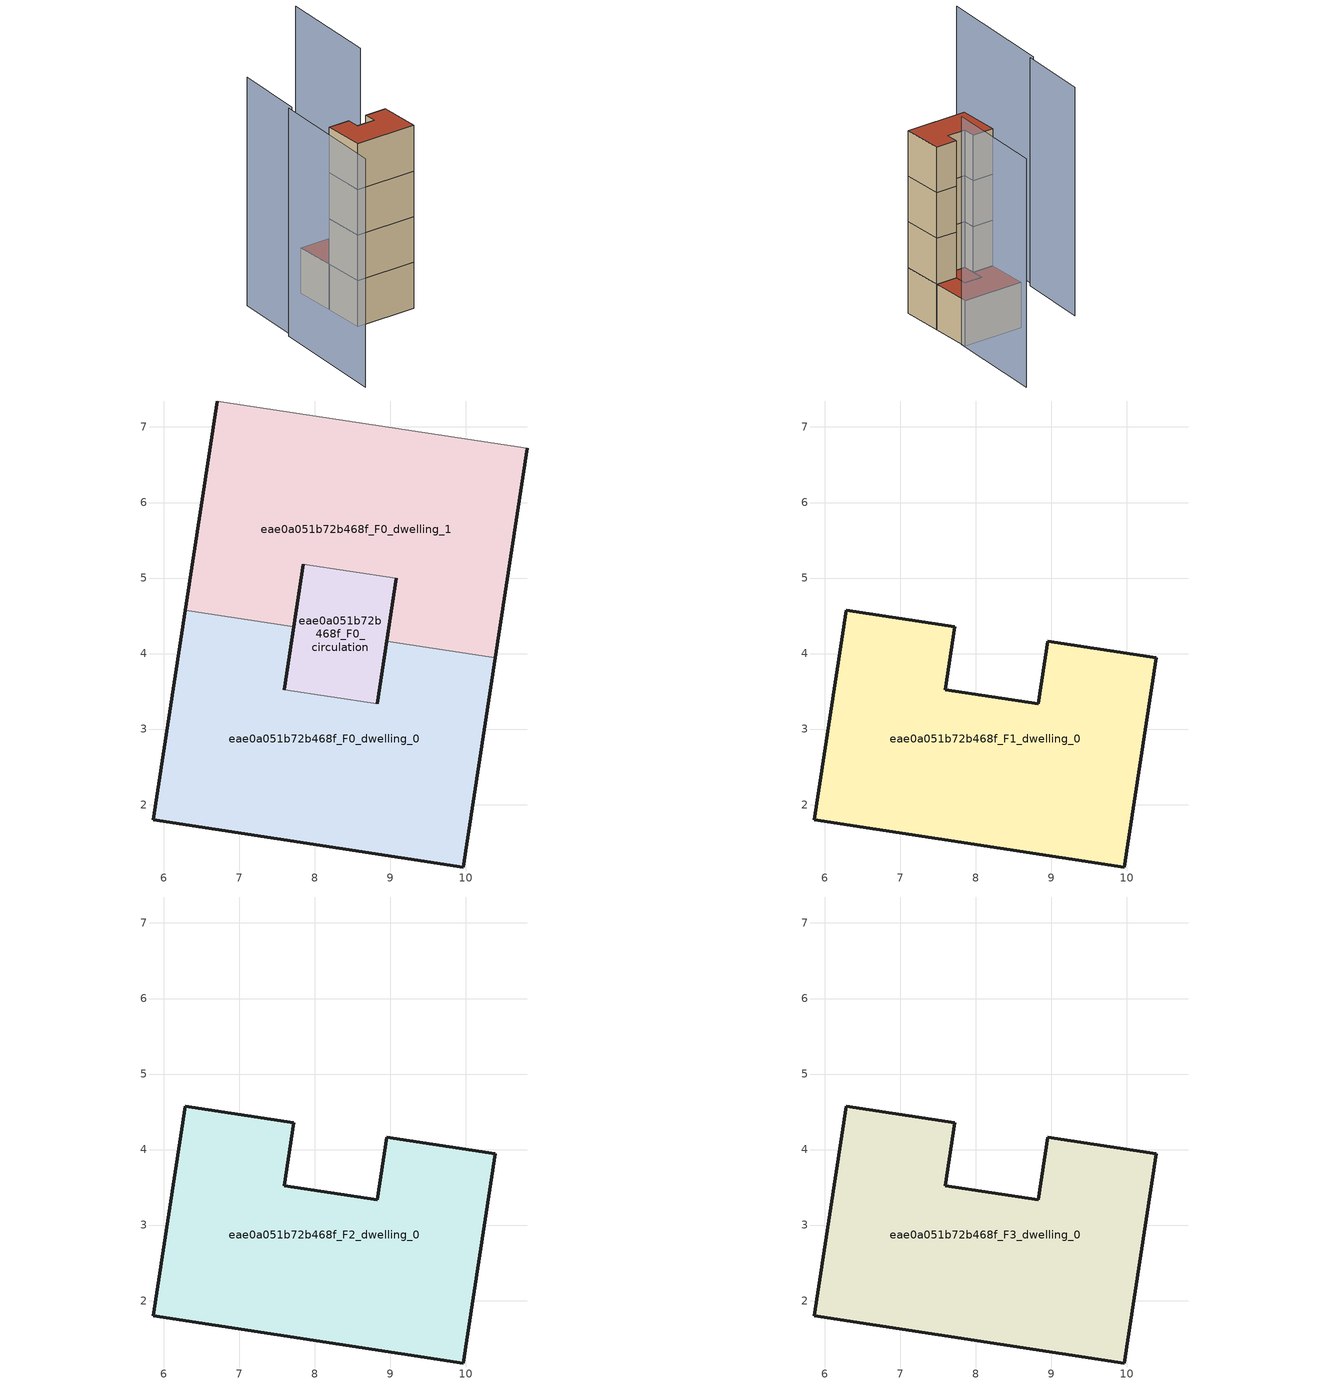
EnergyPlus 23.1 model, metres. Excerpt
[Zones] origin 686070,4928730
eae0a051b72b468f_F0_dwelling_0
 floor ground (EU_floor_Construction): 10.39,3.95 9.96,1.17 5.86,1.8 6.28,4.57 7.72,4.35 7.59,3.52 8.82,3.33 8.95,4.17 z0
 wall outside (EU_wall_Construction): 8.95,4.17 8.82,3.33 / 7.59,3.52 7.72,4.35 / 6.28,4.57 5.86,1.8 9.96,1.17 10.39,3.95 z0:3
 wall to eae0a051b72b468f_F0_dwelling_1 (EU_wall_Construction): 10.39,3.95 8.95,4.17 / 7.72,4.35 6.28,4.57 z0:3
 wall to eae0a051b72b468f_F0_circulation (EU_wall_Construction): 8.82,3.33 7.59,3.52 z0:3
eae0a051b72b468f_F0_dwelling_1
 floor ground (EU_floor_Construction): 10.81,6.72 10.39,3.95 8.95,4.17 9.08,5 7.85,5.18 7.72,4.35 6.28,4.57 6.71,7.34 z0
 wall outside (EU_wall_Construction): 6.71,7.34 6.28,4.57 / 7.72,4.35 7.85,5.18 / 9.08,5 8.95,4.17 / 10.39,3.95 10.81,6.72 z0:3
 wall adiabatic (EU_wall_Construction): 10.81,6.72 6.71,7.34 z0:3
 wall to eae0a051b72b468f_F0_circulation (EU_wall_Construction): 7.85,5.18 9.08,5 z0:3
 roof outside (EU_roof_Construction): 10.39,3.95 10.81,6.72 6.71,7.34 6.28,4.57 7.72,4.35 7.85,5.18 9.08,5 8.95,4.17 z3
eae0a051b72b468f_F0_circulation
 floor ground (EU_floor_Construction): 9.08,5 8.82,3.33 7.59,3.52 7.85,5.18 z0
 wall outside (EU_wall_Construction): 7.85,5.18 7.59,3.52 / 8.82,3.33 9.08,5 z0:3
 roof outside (EU_roof_Construction): 8.82,3.33 9.08,5 7.85,5.18 7.59,3.52 z3
eae0a051b72b468f_F1_dwelling_0
 floor to eae0a051b72b468f_F0_dwelling_0 (EU_floor_Construction): 10.39,3.95 9.96,1.17 5.86,1.8 6.28,4.57 7.72,4.35 7.59,3.52 8.82,3.33 8.95,4.17 z3
 wall outside (EU_wall_Construction): 5.86,1.8 9.96,1.17 10.39,3.95 8.95,4.17 8.82,3.33 7.59,3.52 7.72,4.35 6.28,4.57 5.86,1.8 z3:6
eae0a051b72b468f_F2_dwelling_0
 floor to eae0a051b72b468f_F1_dwelling_0 (EU_floor_Construction): 10.39,3.95 9.96,1.17 5.86,1.8 6.28,4.57 7.72,4.35 7.59,3.52 8.82,3.33 8.95,4.17 z6
 wall outside (EU_wall_Construction): 5.86,1.8 9.96,1.17 10.39,3.95 8.95,4.17 8.82,3.33 7.59,3.52 7.72,4.35 6.28,4.57 5.86,1.8 z6:9
eae0a051b72b468f_F3_dwelling_0
 floor to eae0a051b72b468f_F2_dwelling_0 (EU_floor_Construction): 10.39,3.95 9.96,1.17 5.86,1.8 6.28,4.57 7.72,4.35 7.59,3.52 8.82,3.33 8.95,4.17 z9
 wall outside (EU_wall_Construction): 5.86,1.8 9.96,1.17 10.39,3.95 8.95,4.17 8.82,3.33 7.59,3.52 7.72,4.35 6.28,4.57 5.86,1.8 z9:12
 roof outside (EU_roof_Construction): 9.96,1.17 10.39,3.95 8.95,4.17 8.82,3.33 7.59,3.52 7.72,4.35 6.28,4.57 5.86,1.8 z12
shading: 2.06,3.78 0.34,-4.24 / 3.29,8.43 2.28,3.74 / 12.19,13.14 10.8,6.43 z0:15
[Building]
EU S2 Campaign: North Axis=0; Terrain=City; Solar Distribution=FullExterior
[Site:Location]
Bologna: Latitude=44.5; Longitude=11.25; Time Zone=1; Elevation=37
[SizingPeriod:WeatherFileDays]
AnnualSizingPeriod: Begin Month=1; Begin Day of Month=1; End Month=12; End Day of Month=31; Day of Week for Start Day=Monday; Use Weather File Daylight Saving Period=No; Use Weather File Rain and Snow Indicators=No
[MATERIAL]
EU_InternalMass_Material: Roughness=MediumRough; Thickness=0.1; Conductivity=1; Density=1800; Specific Heat=900; Thermal Absorptance=0.9; Solar Absorptance=0.7; Visible Absorptance=0.7
[MATERIAL:NOMASS] Roughness=MediumRough; Thermal Absorptance=0.9; Solar Absorptance=0.7; Visible Absorptance=0.7
Name | Thermal Resistance
EU_wall_NoMass | 0.937881
EU_roof_NoMass | 0.548572
EU_floor_NoMass | 0.71348
[CONSTRUCTION]
EU_wall_Construction: EU_wall_NoMass
EU_roof_Construction: EU_roof_NoMass
EU_floor_Construction: EU_floor_NoMass
EU_InternalMass_Construction: EU_InternalMass_Material
[ZONE] Type=1; Multiplier=1; Ceiling Height=autocalculate; Floor Area=autocalculate; Part of Total Floor Area=Yes
Name | Volume
eae0a051b72b468f_F0_dwelling_0; eae0a051b72b468f_F1_dwelling_0; eae0a051b72b468f_F2_dwelling_0; eae0a051b72b468f_F3_dwelling_0 | 31.7747
eae0a051b72b468f_F0_dwelling_1 | 31.7761
eae0a051b72b468f_F0_circulation | 6.28564
[INTERNALMASS] Construction=EU_InternalMass_Construction
Name | Zone or ZoneList | Surface Area
eae0a051b72b468f_F0_dwelling_0_EU_InternalMass | eae0a051b72b468f_F0_dwelling_0 | 10.5917
eae0a051b72b468f_F0_dwelling_1_EU_InternalMass | eae0a051b72b468f_F0_dwelling_1 | 10.5917
eae0a051b72b468f_F1_dwelling_0_EU_InternalMass | eae0a051b72b468f_F1_dwelling_0 | 23.2784
eae0a051b72b468f_F2_dwelling_0_EU_InternalMass | eae0a051b72b468f_F2_dwelling_0 | 23.2784
eae0a051b72b468f_F3_dwelling_0_EU_InternalMass | eae0a051b72b468f_F3_dwelling_0 | 23.2784
[OTHEREQUIPMENT] Fuel Type=Electricity; Design Level Calculation Method=Watts/Area; Power per Zone Floor Area=1; Fraction Latent=0; Fraction Radiant=0; Fraction Lost=0; Carbon Dioxide Generation Rate=0; EndUse Subcategory=EU_Step8_InternalGains
Name | Zone or ZoneList or Space or SpaceList | Schedule
EU_Step8_InternalGain_eae0a051b72b468f_F0_dwelling_0_f000 | eae0a051b72b468f_F0_dwelling_0 | EU_Step8_GainSchedule_eae0a051b72b468f_F0_dwelling_0_f000
EU_Step8_InternalGain_eae0a051b72b468f_F0_dwelling_1_f000 | eae0a051b72b468f_F0_dwelling_1 | EU_Step8_GainSchedule_eae0a051b72b468f_F0_dwelling_1_f000
EU_Step8_InternalGain_eae0a051b72b468f_F1_dwelling_0_f000 | eae0a051b72b468f_F1_dwelling_0 | EU_Step8_GainSchedule_eae0a051b72b468f_F1_dwelling_0_f000
EU_Step8_InternalGain_eae0a051b72b468f_F2_dwelling_0_f000 | eae0a051b72b468f_F2_dwelling_0 | EU_Step8_GainSchedule_eae0a051b72b468f_F2_dwelling_0_f000
EU_Step8_InternalGain_eae0a051b72b468f_F3_dwelling_0_f000 | eae0a051b72b468f_F3_dwelling_0 | EU_Step8_GainSchedule_eae0a051b72b468f_F3_dwelling_0_f000
[ZONEINFILTRATION:DESIGNFLOWRATE]
EU_Circulation_Infiltration_eae0a051b72b468f_F0_circulation: Zone or ZoneList or Space or SpaceList=eae0a051b72b468f_F0_circulation; Schedule=EU_AlwaysOn; Design Flow Rate Calculation Method=Flow/Area; Flow Rate per Floor Area=0.0005; Constant Term Coefficient=1; Temperature Term Coefficient=0; Velocity Term Coefficient=0; Velocity Squared Term Coefficient=0
[ZONEVENTILATION:DESIGNFLOWRATE] Schedule=EU_AlwaysOn; Design Flow Rate Calculation Method=AirChanges/Hour; Air Changes per Hour=0.687892; Ventilation Type=Natural; Fan Pressure Rise=0; Fan Total Efficiency=1; Constant Term Coefficient=1; Temperature Term Coefficient=0; Velocity Term Coefficient=0; Velocity Squared Term Coefficient=0; Minimum Indoor Temperature=-100; Maximum Indoor Temperature=100; Delta Temperature=-100; Minimum Outdoor Temperature=-100; Maximum Outdoor Temperature=100; Maximum Wind Speed=40
Name | Zone or ZoneList or Space or SpaceList
EU_ConstantAir_eae0a051b72b468f_F0_dwelling_0 | eae0a051b72b468f_F0_dwelling_0
EU_ConstantAir_eae0a051b72b468f_F0_dwelling_1 | eae0a051b72b468f_F0_dwelling_1
EU_ConstantAir_eae0a051b72b468f_F1_dwelling_0 | eae0a051b72b468f_F1_dwelling_0
EU_ConstantAir_eae0a051b72b468f_F2_dwelling_0 | eae0a051b72b468f_F2_dwelling_0
EU_ConstantAir_eae0a051b72b468f_F3_dwelling_0 | eae0a051b72b468f_F3_dwelling_0
[HVACTEMPLATE:THERMOSTAT] Constant Heating Setpoint=20; Constant Cooling Setpoint=50
EU_HeatOnly_eae0a051b72b468f_F0_dwelling_0; EU_HeatOnly_eae0a051b72b468f_F0_dwelling_1; EU_HeatOnly_eae0a051b72b468f_F1_dwelling_0; EU_HeatOnly_eae0a051b72b468f_F2_dwelling_0; EU_HeatOnly_eae0a051b72b468f_F3_dwelling_0
[HVACTEMPLATE:ZONE:IDEALLOADSAIRSYSTEM] System Availability Schedule=EU_AlwaysOn; Maximum Heating Supply Air Temperature=50; Minimum Cooling Supply Air Temperature=13; Maximum Heating Supply Air Humidity Ratio=0.0156; Minimum Cooling Supply Air Humidity Ratio=0.0077; Heating Limit=NoLimit; Cooling Limit=NoLimit; Heating Availability Schedule=EU_AlwaysOn; Cooling Availability Schedule=EU_CoolingOff; Dehumidification Control Type=ConstantSensibleHeatRatio; Cooling Sensible Heat Ratio=0.7; Dehumidification Setpoint=60; Humidification Control Type=None; Humidification Setpoint=30; Outdoor Air Method=None; Outdoor Air Flow Rate per Person=0.00944; Outdoor Air Flow Rate per Zone Floor Area=0; Outdoor Air Flow Rate per Zone=0; Demand Controlled Ventilation Type=None; Outdoor Air Economizer Type=NoEconomizer; Heat Recovery Type=None; Sensible Heat Recovery Effectiveness=0.7; Latent Heat Recovery Effectiveness=0.65
Name | Template Thermostat
eae0a051b72b468f_F0_dwelling_0 | EU_HeatOnly_eae0a051b72b468f_F0_dwelling_0
eae0a051b72b468f_F0_dwelling_1 | EU_HeatOnly_eae0a051b72b468f_F0_dwelling_1
eae0a051b72b468f_F1_dwelling_0 | EU_HeatOnly_eae0a051b72b468f_F1_dwelling_0
eae0a051b72b468f_F2_dwelling_0 | EU_HeatOnly_eae0a051b72b468f_F2_dwelling_0
eae0a051b72b468f_F3_dwelling_0 | EU_HeatOnly_eae0a051b72b468f_F3_dwelling_0
[SIZING:ZONE] Zone Cooling Design Supply Air Temperature Input Method=SupplyAirTemperature; Zone Cooling Design Supply Air Temperature=13; Zone Heating Design Supply Air Temperature Input Method=SupplyAirTemperature; Zone Heating Design Supply Air Temperature=50; Zone Cooling Design Supply Air Humidity Ratio=0.008; Zone Heating Design Supply Air Humidity Ratio=0.008; Cooling Design Air Flow Method=DesignDay; Cooling Design Air Flow Rate=0; Cooling Minimum Air Flow per Zone Floor Area=0.000762; Cooling Minimum Air Flow=0; Cooling Minimum Air Flow Fraction=0.2; Heating Design Air Flow Method=DesignDay; Heating Design Air Flow Rate=0; Heating Maximum Air Flow per Zone Floor Area=0.002032; Heating Maximum Air Flow=0.141576; Heating Maximum Air Flow Fraction=0.3; Account for Dedicated Outdoor Air System=No; Dedicated Outdoor Air System Control Strategy=NeutralSupplyAir; Dedicated Outdoor Air Low Setpoint Temperature for Design=autosize; Dedicated Outdoor Air High Setpoint Temperature for Design=autosize; Zone Load Sizing Method=Sensible Load Only No Latent Load; Zone Latent Cooling Design Supply Air Humidity Ratio Input Method=HumidityRatioDifference; Zone Cooling Design Supply Air Humidity Ratio Difference=0.005; Zone Latent Heating Design Supply Air Humidity Ratio Input Method=HumidityRatioDifference; Zone Humidification Design Supply Air Humidity Ratio Difference=0.005
eae0a051b72b468f_F0_dwelling_0; eae0a051b72b468f_F0_dwelling_1; eae0a051b72b468f_F1_dwelling_0; eae0a051b72b468f_F2_dwelling_0; eae0a051b72b468f_F3_dwelling_0
[SCHEDULE:CONSTANT]
Name | Hourly Value
EU_AlwaysOn | 1
EU_CoolingOff | 0
[SCHEDULE:FILE] Column Number=1; Rows to Skip at Top=0; Number of Hours of Data=8760; Column Separator=Comma; Interpolate to Timestep=No; Minutes per Item=60; Adjust Schedule for Daylight Savings=Yes
Name | File
EU_Step8_GainSchedule_eae0a051b72b468f_F0_dwelling_0_f000 | ../../schedules/eae0a051b72b468f/eae0a051b72b468f_F0_dwelling_0_f000_gain.csv
EU_Step8_GainSchedule_eae0a051b72b468f_F0_dwelling_1_f000 | ../../schedules/eae0a051b72b468f/eae0a051b72b468f_F0_dwelling_1_f000_gain.csv
EU_Step8_GainSchedule_eae0a051b72b468f_F1_dwelling_0_f000 | ../../schedules/eae0a051b72b468f/eae0a051b72b468f_F1_dwelling_0_f000_gain.csv
EU_Step8_GainSchedule_eae0a051b72b468f_F2_dwelling_0_f000 | ../../schedules/eae0a051b72b468f/eae0a051b72b468f_F2_dwelling_0_f000_gain.csv
EU_Step8_GainSchedule_eae0a051b72b468f_F3_dwelling_0_f000 | ../../schedules/eae0a051b72b468f/eae0a051b72b468f_F3_dwelling_0_f000_gain.csv
